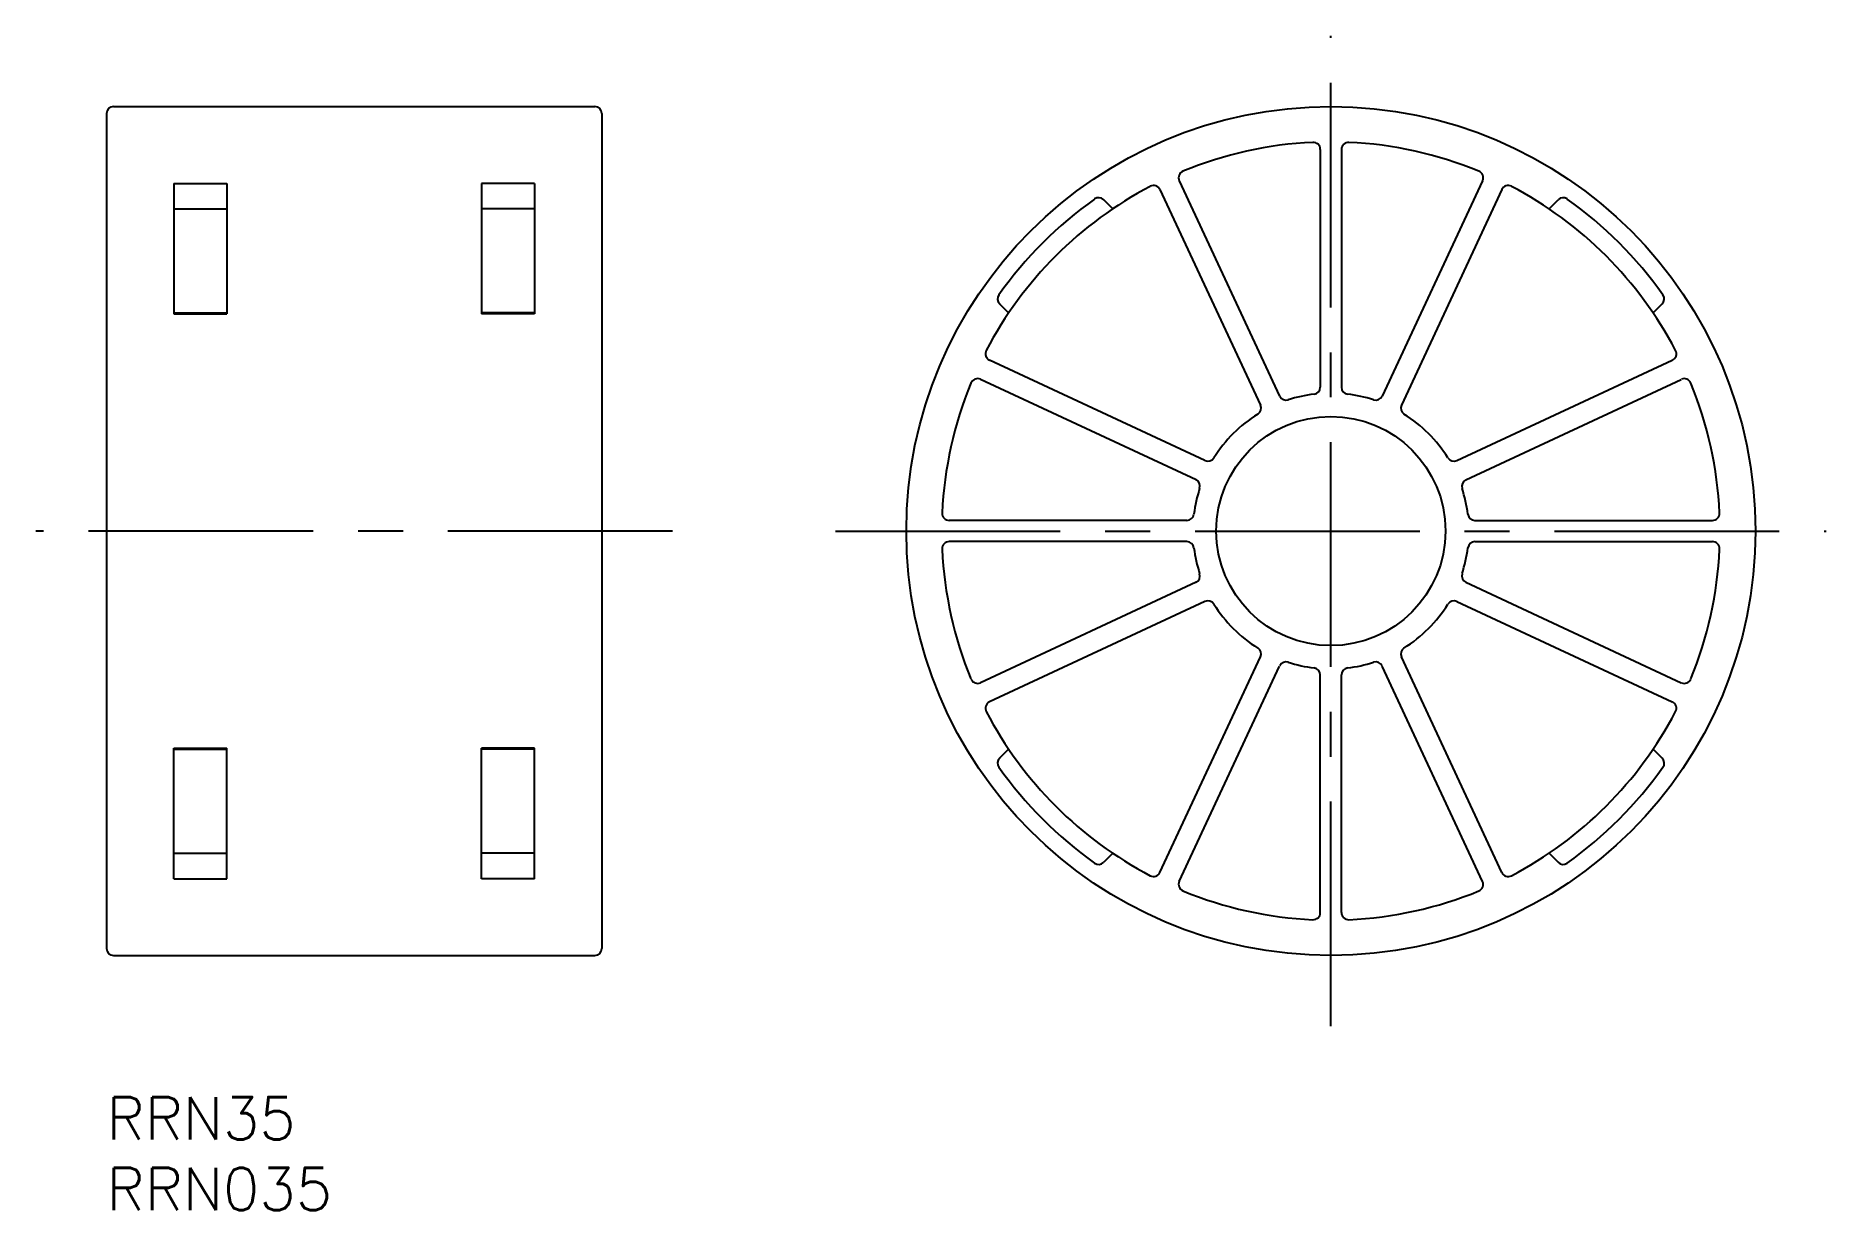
# Model space of a CAD drawing. Extents: x -5 to 122, y -8 to 75.
import ezdxf

# ---------------------------------------------------------------- set-up
doc = ezdxf.new("R2010")
doc.units = 0
doc.header["$LTSCALE"] = 0.5
doc.linetypes.add('CENTER', pattern=[50.8, 31.75, -6.35, 6.35, -6.35])
for name, color, linetype in [('MSM_CENTER', 1, 'CENTER'), ('MSM_CONTINUOUS', 7, 'CONTINUOUS'), ('MSM_PART_NUMBER', 7, 'CONTINUOUS')]:
    doc.layers.add(name, color=color, linetype=linetype)
doc.styles.get("Standard").update_dxf_attribs({"font": 'txt.shx', "height": 3, "bigfont": 'bigfont.shx'})

# ---------------------------------------------------------------- blocks, each defined once
blk = doc.blocks.new('*U6')
at = {"layer": 'MSM_PART_NUMBER'}
blk.add_text('RRN35', height=3, dxfattribs=at).set_placement((0, -3))
blk = doc.blocks.new('*U7')
at = {"layer": 'MSM_PART_NUMBER'}
blk.add_text('RRN035', height=3, dxfattribs=at).set_placement((0, -8))

msp = doc.modelspace()

# ---------------------------------------------------------------- linework, layer by layer
at = {"layer": 'MSM_CENTER'}
for p, q in [((86.52, 5), (86.52, 75)), ((40, 40), (-5, 40)), ((51.52, 40), (121.52, 40))]:
    msp.add_line(p, q, dxfattribs=at)
at = {"layer": 'MSM_CONTINUOUS'}
for p, q in [((0.5, 70), (34.5, 70)), ((0, 69.5), (0, 10.5)), ((35, 69.5), (35, 10.5)), ((85.77, 66.97), (85.77, 50.17)), ((87.27, 66.97), (87.27, 50.17)), ((4.75, 64.57), (8.5, 64.57)), ((4.75, 64.57), (4.75, 55.34)), ((8.5, 64.57), (8.5, 55.34)), ((26.5, 64.57), (26.5, 55.34)), ((30.25, 64.57), (26.5, 64.57)), ((30.25, 64.57), (30.25, 55.34)), ((75.8, 64.76), (82.9, 49.54)), ((97.24, 64.76), (90.14, 49.54)), ((71.11, 62.77), (70.47, 63.41)), ((74.44, 64.13), (81.54, 48.9)), ((98.6, 64.13), (91.5, 48.9)), ((101.94, 62.77), (102.58, 63.41)), ((4.75, 62.77), (8.5, 62.77)), ((30.25, 62.77), (26.5, 62.77)), ((63.75, 55.42), (63.11, 56.06)), ((109.29, 55.42), (109.93, 56.06)), ((4.75, 55.42), (8.5, 55.42)), ((4.75, 55.34), (8.5, 55.34)), ((30.25, 55.42), (26.5, 55.42)), ((30.25, 55.34), (26.5, 55.34)), ((77.62, 44.98), (62.4, 52.08)), ((95.43, 44.98), (110.65, 52.08)), ((76.99, 43.62), (61.76, 50.72)), ((96.06, 43.62), (111.28, 50.72)), ((76.35, 40.75), (59.55, 40.75)), ((96.7, 40.75), (113.49, 40.75)), ((76.35, 39.25), (59.55, 39.25)), ((96.7, 39.25), (113.49, 39.25)), ((76.99, 36.38), (61.76, 29.28)), ((96.06, 36.38), (111.28, 29.28)), ((77.62, 35.02), (62.4, 27.92)), ((95.43, 35.02), (110.65, 27.92)), ((74.44, 15.87), (81.54, 31.1)), ((75.8, 15.24), (82.9, 30.46)), ((97.24, 15.24), (90.14, 30.46)), ((98.6, 15.87), (91.5, 31.1)), ((85.77, 13.03), (85.77, 29.83)), ((87.27, 13.03), (87.27, 29.83)), ((4.75, 24.66), (8.5, 24.66)), ((4.75, 15.43), (4.75, 24.66)), ((4.75, 24.58), (8.5, 24.58)), ((8.5, 15.43), (8.5, 24.66)), ((30.25, 24.66), (26.5, 24.66)), ((26.5, 15.43), (26.5, 24.66)), ((30.25, 24.58), (26.5, 24.58)), ((30.25, 15.43), (30.25, 24.66)), ((63.75, 24.58), (63.11, 23.94)), ((109.29, 24.58), (109.93, 23.94)), ((4.75, 17.23), (8.5, 17.23)), ((30.25, 17.23), (26.5, 17.23)), ((71.11, 17.23), (70.47, 16.59)), ((101.94, 17.23), (102.58, 16.59)), ((4.75, 15.43), (8.5, 15.43)), ((30.25, 15.43), (26.5, 15.43)), ((0.5, 10), (34.5, 10))]:
    msp.add_line(p, q, dxfattribs=at)
for radius in [30, 8.1]:
    msp.add_circle((86.52, 40), radius, dxfattribs=at)
for centre, radius, start, end in [((0.5, 69.5), 0.5, 90, 180), ((34.5, 69.5), 0.5, 0, 90), ((86.52, 40), 27.5, 92.6535, 112.3465), ((85.27, 66.97), 0.5, 0, 92.6535), ((87.77, 66.97), 0.5, 87.3465, 180), ((86.52, 40), 27.5, 67.6535, 87.3465), ((76.26, 64.97), 0.5, 112.3465, 205), ((96.79, 64.97), 0.5, 335, 67.6535), ((86.52, 40), 27.5, 117.6535, 152.3465), ((86.52, 40), 28.8, 125.4402, 144.5598), ((70.11, 63.06), 0.5, 45, 125.4402), ((73.99, 63.92), 0.5, 25, 117.6535), ((99.05, 63.92), 0.5, 62.3465, 155), ((86.52, 40), 27.5, 27.6535, 62.3465), ((102.93, 63.06), 0.5, 54.5598, 135), ((86.52, 40), 28.8, 35.4402, 54.5598), ((63.47, 56.41), 0.5, 144.5598, 225), ((109.58, 56.41), 0.5, 315, 35.4402), ((62.61, 52.53), 0.5, 152.3465, 245), ((110.44, 52.53), 0.5, 295, 27.6535), ((61.55, 50.27), 0.5, 65, 157.6535), ((111.5, 50.27), 0.5, 22.3465, 115), ((86.52, 40), 27.5, 157.6535, 177.3465), ((83.36, 49.75), 0.5, 205, 287.9953), ((86.52, 40), 9.75, 97.0047, 107.9953), ((85.27, 50.17), 0.5, 277.0047, 0), ((87.77, 50.17), 0.5, 180, 262.9953), ((86.52, 40), 9.75, 72.0047, 82.9953), ((89.69, 49.75), 0.5, 252.0047, 335), ((86.52, 40), 27.5, 2.6535, 22.3465), ((86.52, 40), 9.75, 122.0047, 147.9953), ((81.09, 48.69), 0.5, 302.0047, 25), ((91.96, 48.69), 0.5, 155, 237.9953), ((86.52, 40), 9.75, 32.0047, 57.9953), ((77.83, 45.43), 0.5, 245, 327.9953), ((95.22, 45.43), 0.5, 212.0047, 295), ((76.77, 43.17), 0.5, 342.0047, 65), ((96.27, 43.17), 0.5, 115, 197.9953), ((86.52, 40), 9.75, 162.0047, 172.9953), ((86.52, 40), 9.75, 7.0047, 17.9953), ((59.55, 41.25), 0.5, 177.3465, 270), ((76.35, 41.25), 0.5, 270, 352.9953), ((96.7, 41.25), 0.5, 187.0047, 270), ((113.49, 41.25), 0.5, 270, 2.6535), ((59.55, 38.75), 0.5, 90, 182.6535), ((76.35, 38.75), 0.5, 7.0047, 90), ((96.7, 38.75), 0.5, 90, 172.9953), ((113.49, 38.75), 0.5, 357.3465, 90), ((86.52, 40), 27.5, 182.6535, 202.3465), ((86.52, 40), 9.75, 187.0047, 197.9953), ((86.52, 40), 9.75, 342.0047, 352.9953), ((86.52, 40), 27.5, 337.6535, 357.3465), ((76.77, 36.83), 0.5, 295, 17.9953), ((96.27, 36.83), 0.5, 162.0047, 245), ((77.83, 34.57), 0.5, 32.0047, 115), ((86.52, 40), 9.75, 212.0047, 237.9953), ((86.52, 40), 9.75, 302.0047, 327.9953), ((95.22, 34.57), 0.5, 65, 147.9953), ((81.09, 31.31), 0.5, 335, 57.9953), ((91.96, 31.31), 0.5, 122.0047, 205), ((83.36, 30.25), 0.5, 72.0047, 155), ((86.52, 40), 9.75, 252.0047, 262.9953), ((86.52, 40), 9.75, 277.0047, 287.9953), ((89.69, 30.25), 0.5, 25, 107.9953), ((61.55, 29.73), 0.5, 202.3465, 295), ((85.27, 29.83), 0.5, 0, 82.9953), ((87.77, 29.83), 0.5, 97.0047, 180), ((111.5, 29.73), 0.5, 245, 337.6535), ((62.61, 27.47), 0.5, 115, 207.6535), ((110.44, 27.47), 0.5, 332.3465, 65), ((86.52, 40), 27.5, 207.6535, 242.3465), ((86.52, 40), 27.5, 297.6535, 332.3465), ((63.47, 23.59), 0.5, 135, 215.4402), ((86.52, 40), 28.8, 215.4402, 234.5598), ((86.52, 40), 28.8, 305.4402, 324.5598), ((109.58, 23.59), 0.5, 324.5598, 45), ((70.11, 16.94), 0.5, 234.5598, 315), ((102.93, 16.94), 0.5, 225, 305.4402), ((73.99, 16.08), 0.5, 242.3465, 335), ((76.26, 15.03), 0.5, 155, 247.6535), ((96.79, 15.03), 0.5, 292.3465, 25), ((99.05, 16.08), 0.5, 205, 297.6535), ((86.52, 40), 27.5, 247.6535, 267.3465), ((86.52, 40), 27.5, 272.6535, 292.3465), ((85.27, 13.03), 0.5, 267.3465, 0), ((87.77, 13.03), 0.5, 180, 272.6535), ((0.5, 10.5), 0.5, 180, 270), ((34.5, 10.5), 0.5, 270, 0)]:
    msp.add_arc(centre, radius, start, end, dxfattribs=at)

# ---------------------------------------------------------------- block references
for name in ['*U6', '*U7']:
    msp.add_blockref(name, (0, 0), dxfattribs=at)

doc.saveas('drawing.dxf')
